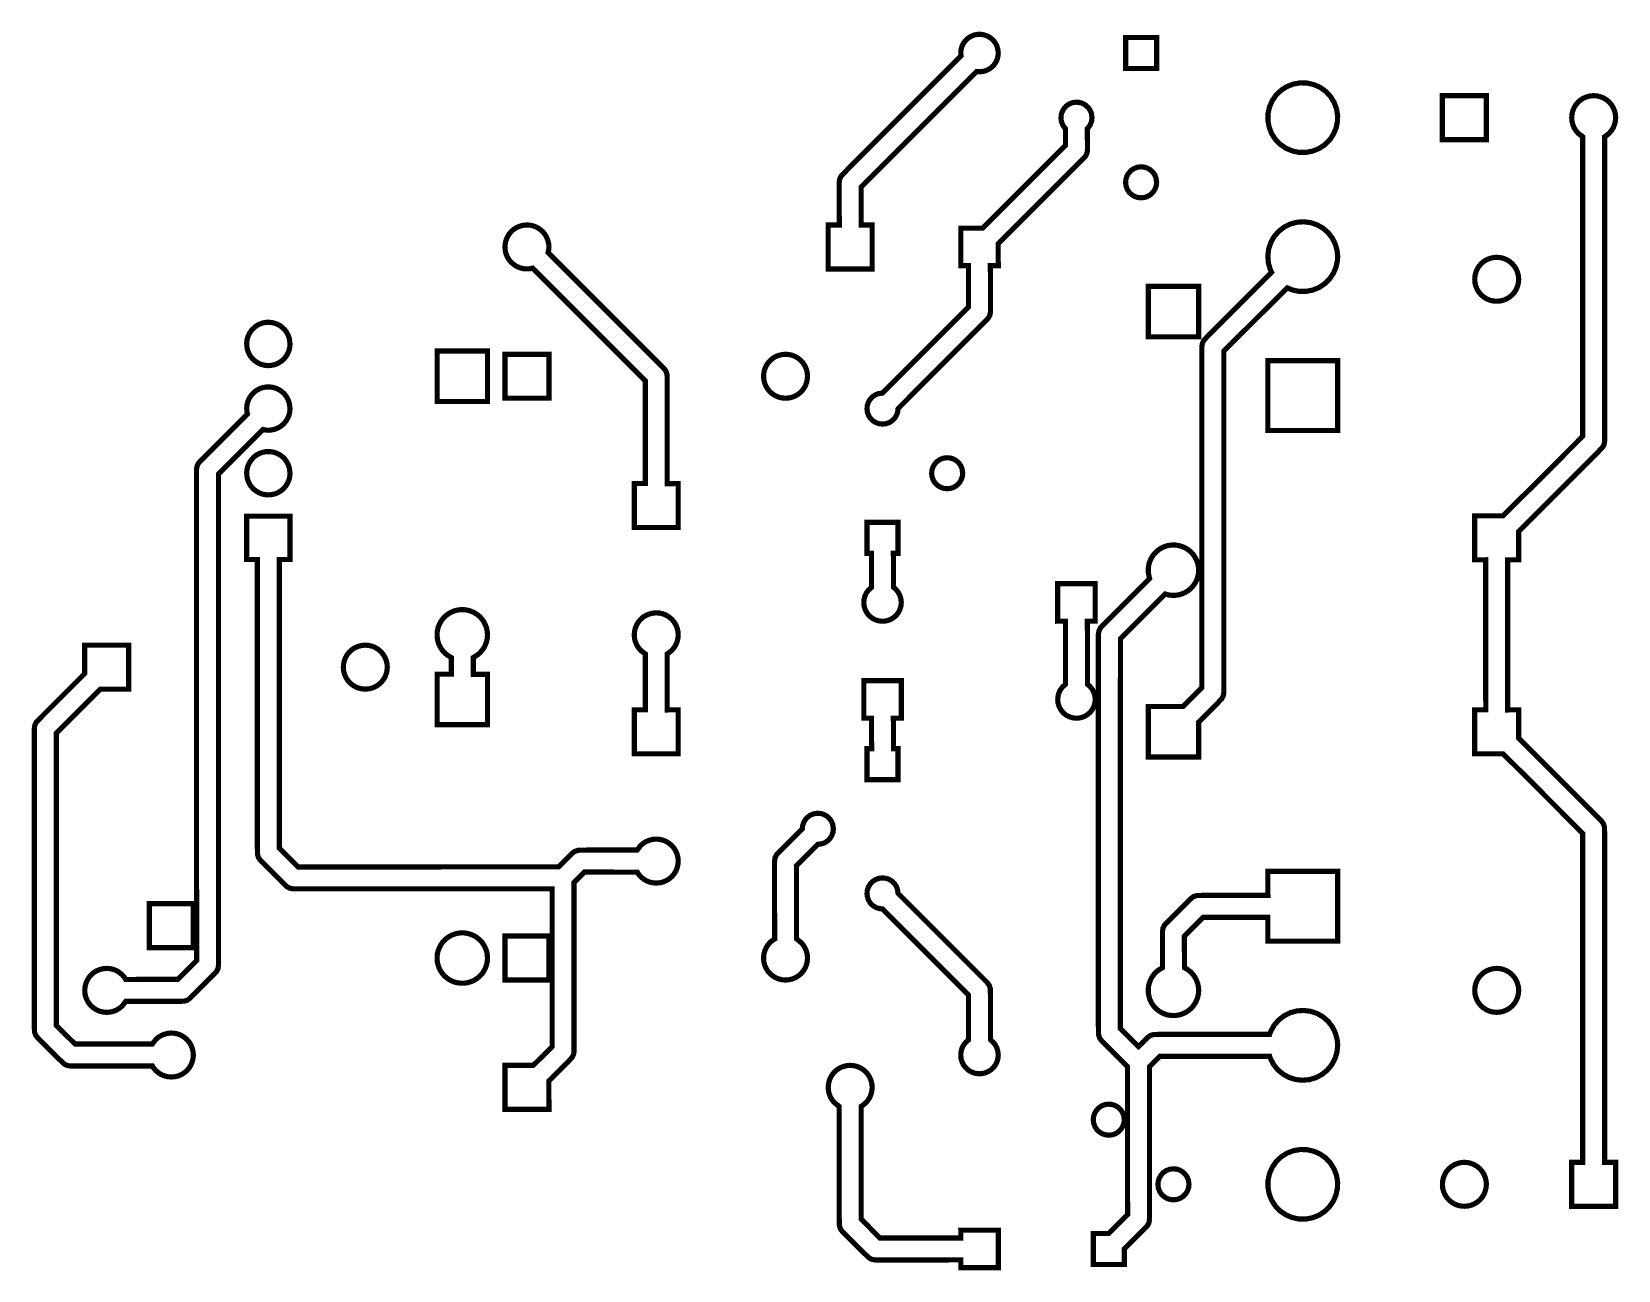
# Model space of a CAD drawing. Extents: x 0.18 to 2.63, y 0.24 to 2.15.
import ezdxf

# ---------------------------------------------------------------- set-up
doc = ezdxf.new("R2010")
doc.units = 0
doc.layers.add('Edge_Bottom', color=17, linetype='CONTINUOUS')

msp = doc.modelspace()

# ---------------------------------------------------------------- linework, layer by layer
at = {"layer": 'Edge_Bottom', "linetype": 'CONTINUOUS', "const_width": 0.008}
for points in [[(1.4157, 1.8534), (1.4275, 1.8534), (1.4274, 1.878), (1.4274, 1.9194), (1.4282, 1.9246), (1.4307, 1.9295), (1.4399, 1.9389), (1.6158, 2.1149), (1.6154, 2.1189), (1.6158, 2.1242), (1.6171, 2.1294), (1.6194, 2.1342), (1.6226, 2.1385), (1.6264, 2.1422), (1.6309, 2.145), (1.6358, 2.1471), (1.641, 2.1482), (1.6464, 2.1483), (1.6516, 2.1474), (1.6566, 2.1456), (1.6612, 2.1429), (1.6653, 2.1395), (1.6686, 2.1353), (1.6711, 2.1306), (1.6727, 2.1255), (1.6734, 2.1194), (1.6729, 2.1141), (1.6714, 2.1089), (1.6691, 2.1042), (1.6659, 2.0999), (1.6619, 2.0963), (1.6574, 2.0935), (1.6525, 2.0915), (1.6472, 2.0905), (1.6419, 2.0905), (1.6398, 2.0908), (1.4613, 1.9123), (1.4614, 1.8532), (1.4784, 1.8534), (1.4784, 1.7854), (1.4104, 1.7854), (1.4104, 1.8534), (1.4157, 1.8534)], [(1.8757, 2.1434), (1.9184, 2.1434), (1.9184, 2.0954), (1.8704, 2.0954), (1.8704, 2.1434), (1.8757, 2.1434)], [(2.1981, 2.014), (2.196, 2.0036), (2.1919, 1.9938), (2.186, 1.9849), (2.1784, 1.9774), (2.1695, 1.9716), (2.1596, 1.9676), (2.1492, 1.9656), (2.1385, 1.9657), (2.1281, 1.9679), (2.1183, 1.9721), (2.1095, 1.9781), (2.1021, 1.9857), (2.0963, 1.9947), (2.0924, 2.0046), (2.0905, 2.015), (2.0907, 2.0257), (2.093, 2.0361), (2.0973, 2.0458), (2.1034, 2.0546), (2.1111, 2.0619), (2.1201, 2.0676), (2.1301, 2.0714), (2.1406, 2.0732), (2.1512, 2.0729), (2.1616, 2.0705), (2.1713, 2.0662), (2.18, 2.06), (2.1872, 2.0522), (2.1928, 2.0431), (2.1966, 2.0332), (2.1983, 2.0226), (2.1981, 2.014)], [(1.8178, 2.0141), (1.816, 2.009), (1.8132, 2.0045), (1.8112, 2.0025), (1.8114, 1.9694), (1.8105, 1.9641), (1.808, 1.9593), (1.7988, 1.9498), (1.6733, 1.8243), (1.6734, 1.7904), (1.6612, 1.7904), (1.6614, 1.766), (1.6614, 1.7194), (1.6605, 1.7141), (1.658, 1.7093), (1.6488, 1.6998), (1.5184, 1.5693), (1.5178, 1.5641), (1.516, 1.559), (1.5132, 1.5545), (1.5095, 1.5507), (1.505, 1.5478), (1.5, 1.546), (1.4947, 1.5454), (1.4894, 1.5459), (1.4844, 1.5475), (1.4798, 1.5503), (1.476, 1.5539), (1.473, 1.5584), (1.4711, 1.5634), (1.4704, 1.5686), (1.4708, 1.5739), (1.4724, 1.579), (1.4751, 1.5836), (1.4787, 1.5875), (1.4831, 1.5905), (1.488, 1.5925), (1.4941, 1.5933), (1.5615, 1.6606), (1.6274, 1.7265), (1.6274, 1.7905), (1.6154, 1.7904), (1.6154, 1.8484), (1.6492, 1.8484), (1.7266, 1.9257), (1.7774, 1.9765), (1.7774, 2.0025), (1.776, 2.0039), (1.773, 2.0084), (1.7711, 2.0134), (1.7704, 2.0186), (1.7708, 2.0239), (1.7724, 2.029), (1.7751, 2.0336), (1.7787, 2.0375), (1.7831, 2.0405), (1.788, 2.0425), (1.7933, 2.0433), (1.7986, 2.043), (1.8037, 2.0415), (1.8083, 2.0389), (1.8123, 2.0353), (1.8154, 2.031), (1.8174, 2.0261), (1.8184, 2.0194), (1.8178, 2.0141)], [(2.3657, 2.0534), (2.4284, 2.0534), (2.4284, 1.9854), (2.3604, 1.9854), (2.3604, 2.0534), (2.3657, 2.0534)], [(2.6279, 2.014), (2.6267, 2.0089), (2.6247, 2.0039), (2.6219, 1.9994), (2.6184, 1.9953), (2.6144, 1.9919), (2.6114, 1.99), (2.6114, 1.5194), (2.6105, 1.5141), (2.608, 1.5093), (2.5988, 1.4998), (2.4783, 1.3792), (2.4784, 1.3354), (2.4612, 1.3354), (2.4614, 1.3107), (2.4614, 1.1032), (2.4784, 1.1034), (2.4784, 1.0595), (2.5318, 1.006), (2.6064, 0.9314), (2.6095, 0.9271), (2.6111, 0.9219), (2.6114, 0.9087), (2.6114, 0.4032), (2.6284, 0.4034), (2.6284, 0.3354), (2.5604, 0.3354), (2.5604, 0.4034), (2.5775, 0.4034), (2.5774, 0.428), (2.5774, 0.9122), (2.4881, 1.0016), (2.4542, 1.0354), (2.4104, 1.0354), (2.4104, 1.1034), (2.4275, 1.1034), (2.4274, 1.128), (2.4274, 1.3355), (2.4104, 1.3354), (2.4104, 1.4034), (2.4542, 1.4034), (2.5078, 1.4568), (2.5774, 1.5265), (2.5774, 1.9899), (2.5704, 1.9952), (2.5669, 1.9993), (2.5641, 2.0038), (2.5621, 2.0087), (2.5608, 2.0139), (2.5604, 2.0192), (2.5608, 2.0245), (2.562, 2.0297), (2.564, 2.0346), (2.5667, 2.0392), (2.5702, 2.0433), (2.5742, 2.0468), (2.5787, 2.0496), (2.5837, 2.0516), (2.5888, 2.0529), (2.5941, 2.0534), (2.5994, 2.053), (2.6046, 2.0518), (2.6096, 2.0498), (2.6141, 2.047), (2.6182, 2.0436), (2.6217, 2.0396), (2.6245, 2.035), (2.6266, 2.0301), (2.6279, 2.025), (2.6284, 2.0194), (2.6279, 2.014)], [(1.9178, 1.9141), (1.916, 1.909), (1.9132, 1.9045), (1.9095, 1.9007), (1.905, 1.8978), (1.9, 1.896), (1.8947, 1.8954), (1.8894, 1.8959), (1.8844, 1.8975), (1.8798, 1.9003), (1.876, 1.9039), (1.873, 1.9084), (1.8711, 1.9134), (1.8704, 1.9186), (1.8708, 1.9239), (1.8724, 1.929), (1.8751, 1.9336), (1.8787, 1.9375), (1.8831, 1.9405), (1.888, 1.9425), (1.8933, 1.9433), (1.8986, 1.943), (1.9037, 1.9415), (1.9083, 1.9389), (1.9123, 1.9353), (1.9154, 1.931), (1.9174, 1.9261), (1.9184, 1.9194), (1.9178, 1.9141)], [(0.9779, 1.814), (0.9771, 1.8106), (1.1564, 1.6314), (1.1595, 1.6271), (1.1611, 1.6219), (1.1614, 1.6087), (1.1614, 1.4532), (1.1784, 1.4534), (1.1784, 1.3854), (1.1104, 1.3854), (1.1104, 1.4534), (1.1275, 1.4534), (1.1274, 1.478), (1.1274, 1.6122), (1.0381, 1.7016), (0.9531, 1.7866), (0.9497, 1.7858), (0.9444, 1.7854), (0.9391, 1.7858), (0.9339, 1.787), (0.929, 1.789), (0.9245, 1.7918), (0.9204, 1.7952), (0.9169, 1.7993), (0.9141, 1.8038), (0.9121, 1.8087), (0.9108, 1.8139), (0.9104, 1.8192), (0.9108, 1.8245), (0.912, 1.8297), (0.914, 1.8346), (0.9167, 1.8392), (0.9202, 1.8433), (0.9242, 1.8468), (0.9287, 1.8496), (0.9337, 1.8516), (0.9388, 1.8529), (0.9441, 1.8534), (0.9494, 1.853), (0.9546, 1.8518), (0.9596, 1.8498), (0.9641, 1.847), (0.9682, 1.8436), (0.9717, 1.8396), (0.9745, 1.835), (0.9766, 1.8301), (0.9779, 1.825), (0.9784, 1.8194), (0.9779, 1.814)], [(2.1981, 1.799), (2.196, 1.7886), (2.1919, 1.7788), (2.186, 1.7699), (2.1784, 1.7624), (2.1695, 1.7566), (2.1596, 1.7526), (2.1492, 1.7506), (2.1385, 1.7507), (2.1281, 1.7529), (2.1203, 1.7561), (2.0282, 1.6641), (2.0224, 1.6583), (2.0223, 1.1303), (2.0215, 1.1251), (2.019, 1.1203), (2.0098, 1.1108), (1.9833, 1.0843), (1.9834, 1.0304), (1.9054, 1.0304), (1.9054, 1.1084), (1.9592, 1.1084), (1.9883, 1.1374), (1.9883, 1.6653), (1.9892, 1.6706), (1.9917, 1.6754), (2.0009, 1.6849), (2.0962, 1.7803), (2.0941, 1.7845), (2.0912, 1.7948), (2.0904, 1.8054), (2.0916, 1.816), (2.0949, 1.8261), (2.1001, 1.8354), (2.1071, 1.8434), (2.1155, 1.85), (2.125, 1.8548), (2.1353, 1.8576), (2.1459, 1.8583), (2.1565, 1.857), (2.1665, 1.8536), (2.1758, 1.8483), (2.1838, 1.8413), (2.1903, 1.8328), (2.1949, 1.8232), (2.1977, 1.8129), (2.1984, 1.8044), (2.1981, 1.799)], [(2.4779, 1.764), (2.4767, 1.7589), (2.4747, 1.7539), (2.4719, 1.7494), (2.4684, 1.7453), (2.4644, 1.7419), (2.4598, 1.7391), (2.4549, 1.737), (2.4497, 1.7358), (2.4444, 1.7354), (2.4391, 1.7358), (2.4339, 1.737), (2.429, 1.739), (2.4245, 1.7418), (2.4204, 1.7452), (2.4169, 1.7493), (2.4141, 1.7538), (2.4121, 1.7587), (2.4108, 1.7639), (2.4104, 1.7692), (2.4108, 1.7745), (2.412, 1.7797), (2.414, 1.7846), (2.4167, 1.7892), (2.4202, 1.7933), (2.4242, 1.7968), (2.4287, 1.7996), (2.4337, 1.8016), (2.4388, 1.8029), (2.4441, 1.8034), (2.4494, 1.803), (2.4546, 1.8018), (2.4596, 1.7998), (2.4641, 1.797), (2.4682, 1.7936), (2.4717, 1.7896), (2.4745, 1.785), (2.4766, 1.7801), (2.4779, 1.775), (2.4784, 1.7694), (2.4779, 1.764)], [(1.9107, 1.7584), (1.9834, 1.7584), (1.9834, 1.6804), (1.9054, 1.6804), (1.9054, 1.7584), (1.9107, 1.7584)], [(0.5775, 1.664), (0.5762, 1.6589), (0.5741, 1.654), (0.5713, 1.6494), (0.5678, 1.6454), (0.5637, 1.642), (0.5592, 1.6393), (0.5542, 1.6373), (0.549, 1.6362), (0.5437, 1.6358), (0.5384, 1.6364), (0.5332, 1.6377), (0.5284, 1.6399), (0.5239, 1.6428), (0.52, 1.6464), (0.5166, 1.6505), (0.514, 1.6552), (0.5121, 1.6601), (0.5111, 1.6654), (0.5109, 1.6707), (0.5115, 1.676), (0.513, 1.6811), (0.5152, 1.6859), (0.5182, 1.6903), (0.5219, 1.6942), (0.5261, 1.6975), (0.5308, 1.7), (0.5358, 1.7018), (0.541, 1.7027), (0.5464, 1.7028), (0.5516, 1.7021), (0.5567, 1.7005), (0.5615, 1.6982), (0.5659, 1.6951), (0.5697, 1.6914), (0.5728, 1.6871), (0.5753, 1.6823), (0.5769, 1.6773), (0.5779, 1.6694), (0.5775, 1.664)], [(0.8107, 1.6584), (0.8834, 1.6584), (0.8834, 1.5804), (0.8054, 1.5804), (0.8054, 1.6584), (0.8107, 1.6584)], [(0.9157, 1.6534), (0.9784, 1.6534), (0.9784, 1.5854), (0.9104, 1.5854), (0.9104, 1.6534), (0.9157, 1.6534)], [(1.3779, 1.614), (1.3767, 1.6089), (1.3747, 1.6039), (1.3719, 1.5994), (1.3684, 1.5953), (1.3644, 1.5919), (1.3598, 1.5891), (1.3549, 1.587), (1.3497, 1.5858), (1.3444, 1.5854), (1.3391, 1.5858), (1.3339, 1.587), (1.329, 1.589), (1.3245, 1.5918), (1.3204, 1.5952), (1.3169, 1.5993), (1.3141, 1.6038), (1.3121, 1.6087), (1.3108, 1.6139), (1.3104, 1.6192), (1.3108, 1.6245), (1.312, 1.6297), (1.314, 1.6346), (1.3167, 1.6392), (1.3202, 1.6433), (1.3242, 1.6468), (1.3287, 1.6496), (1.3337, 1.6516), (1.3388, 1.6529), (1.3441, 1.6534), (1.3494, 1.653), (1.3546, 1.6518), (1.3596, 1.6498), (1.3641, 1.647), (1.3682, 1.6436), (1.3717, 1.6396), (1.3745, 1.635), (1.3766, 1.6301), (1.3779, 1.625), (1.3784, 1.6194), (1.3779, 1.614)], [(2.0957, 1.6434), (2.1984, 1.6434), (2.1984, 1.5354), (2.0904, 1.5354), (2.0904, 1.6434), (2.0957, 1.6434)], [(0.5775, 1.564), (0.5762, 1.5589), (0.5741, 1.554), (0.5713, 1.5494), (0.5678, 1.5454), (0.5637, 1.542), (0.5592, 1.5393), (0.5542, 1.5373), (0.549, 1.5362), (0.5437, 1.5358), (0.5384, 1.5364), (0.536, 1.537), (0.4674, 1.4684), (0.4673, 0.7083), (0.4665, 0.7031), (0.464, 0.6983), (0.4548, 0.6888), (0.4234, 0.6573), (0.4191, 0.6542), (0.4139, 0.6526), (0.4007, 0.6524), (0.3239, 0.6524), (0.3184, 0.6453), (0.3144, 0.6419), (0.3098, 0.6391), (0.3049, 0.637), (0.2997, 0.6358), (0.2944, 0.6354), (0.2891, 0.6358), (0.2839, 0.637), (0.279, 0.639), (0.2745, 0.6418), (0.2704, 0.6452), (0.2669, 0.6493), (0.2641, 0.6538), (0.2621, 0.6587), (0.2608, 0.6639), (0.2604, 0.6692), (0.2608, 0.6745), (0.262, 0.6797), (0.264, 0.6846), (0.2667, 0.6892), (0.2702, 0.6933), (0.2742, 0.6968), (0.2787, 0.6996), (0.2837, 0.7016), (0.2888, 0.7029), (0.2941, 0.7034), (0.2994, 0.703), (0.3046, 0.7018), (0.3096, 0.6998), (0.3141, 0.697), (0.3182, 0.6936), (0.3217, 0.6896), (0.3237, 0.6863), (0.4042, 0.6864), (0.4334, 0.7154), (0.4333, 1.4753), (0.4342, 1.4806), (0.4367, 1.4854), (0.4459, 1.4949), (0.512, 1.561), (0.5111, 1.5654), (0.5109, 1.5707), (0.5115, 1.576), (0.513, 1.5811), (0.5152, 1.5859), (0.5182, 1.5903), (0.5219, 1.5942), (0.5261, 1.5975), (0.5308, 1.6), (0.5358, 1.6018), (0.541, 1.6027), (0.5464, 1.6028), (0.5516, 1.6021), (0.5567, 1.6005), (0.5615, 1.5982), (0.5659, 1.5951), (0.5697, 1.5914), (0.5728, 1.5871), (0.5753, 1.5823), (0.5769, 1.5773), (0.5779, 1.5694), (0.5775, 1.564)], [(0.5775, 1.464), (0.5762, 1.4589), (0.5741, 1.454), (0.5713, 1.4494), (0.5678, 1.4454), (0.5637, 1.442), (0.5592, 1.4393), (0.5542, 1.4373), (0.549, 1.4362), (0.5437, 1.4358), (0.5384, 1.4364), (0.5332, 1.4377), (0.5284, 1.4399), (0.5239, 1.4428), (0.52, 1.4464), (0.5166, 1.4505), (0.514, 1.4552), (0.5121, 1.4601), (0.5111, 1.4654), (0.5109, 1.4707), (0.5115, 1.476), (0.513, 1.4811), (0.5152, 1.4859), (0.5182, 1.4903), (0.5219, 1.4942), (0.5261, 1.4975), (0.5308, 1.5), (0.5358, 1.5018), (0.541, 1.5027), (0.5464, 1.5028), (0.5516, 1.5021), (0.5567, 1.5005), (0.5615, 1.4982), (0.5659, 1.4951), (0.5697, 1.4914), (0.5728, 1.4871), (0.5753, 1.4823), (0.5769, 1.4773), (0.5779, 1.4694), (0.5775, 1.464)], [(1.6178, 1.4641), (1.616, 1.459), (1.6132, 1.4545), (1.6095, 1.4507), (1.605, 1.4478), (1.6, 1.446), (1.5947, 1.4454), (1.5894, 1.4459), (1.5844, 1.4475), (1.5798, 1.4503), (1.576, 1.4539), (1.573, 1.4584), (1.5711, 1.4634), (1.5704, 1.4686), (1.5708, 1.4739), (1.5724, 1.479), (1.5751, 1.4836), (1.5787, 1.4875), (1.5831, 1.4905), (1.588, 1.4925), (1.5933, 1.4933), (1.5986, 1.493), (1.6037, 1.4915), (1.6083, 1.4889), (1.6123, 1.4853), (1.6154, 1.481), (1.6174, 1.4761), (1.6184, 1.4694), (1.6178, 1.4641)], [(0.9157, 0.5534), (0.9542, 0.5534), (0.9834, 0.5824), (0.9833, 0.8265), (0.9417, 0.8264), (0.5833, 0.8264), (0.5781, 0.8272), (0.5733, 0.8297), (0.5638, 0.8389), (0.5323, 0.8703), (0.5292, 0.8746), (0.5276, 0.8799), (0.5274, 0.893), (0.5274, 1.3359), (0.5108, 1.3358), (0.5108, 1.4029), (0.5779, 1.4029), (0.5779, 1.3358), (0.5614, 1.3358), (0.5614, 0.8895), (0.5904, 0.8603), (0.9932, 0.8604), (1.0143, 0.8814), (1.0186, 0.8845), (1.0238, 0.8861), (1.037, 0.8864), (1.1148, 0.8864), (1.1202, 0.8933), (1.1242, 0.8968), (1.1287, 0.8996), (1.1337, 0.9016), (1.1388, 0.9029), (1.1441, 0.9034), (1.1494, 0.903), (1.1546, 0.9018), (1.1596, 0.8998), (1.1641, 0.897), (1.1682, 0.8936), (1.1717, 0.8896), (1.1745, 0.885), (1.1766, 0.8801), (1.1779, 0.875), (1.1784, 0.8694), (1.1779, 0.864), (1.1767, 0.8589), (1.1747, 0.8539), (1.1719, 0.8494), (1.1684, 0.8453), (1.1644, 0.8419), (1.1598, 0.8391), (1.1549, 0.837), (1.1497, 0.8358), (1.1444, 0.8354), (1.1391, 0.8358), (1.1339, 0.837), (1.129, 0.839), (1.1245, 0.8418), (1.1204, 0.8452), (1.1169, 0.8493), (1.1151, 0.8523), (1.0484, 0.8524), (1.0332, 0.8524), (1.0173, 0.8362), (1.0173, 0.7207), (1.0173, 0.5753), (1.0165, 0.5701), (1.014, 0.5653), (1.0048, 0.5558), (0.9783, 0.5293), (0.9784, 0.4854), (0.9104, 0.4854), (0.9104, 0.5534), (0.9157, 0.5534)], [(1.4757, 1.3934), (1.5184, 1.3934), (1.5184, 1.3454), (1.5112, 1.3454), (1.5114, 1.3214), (1.5114, 1.2929), (1.5153, 1.2895), (1.5186, 1.2853), (1.5211, 1.2806), (1.5227, 1.2755), (1.5234, 1.2694), (1.5229, 1.2641), (1.5214, 1.2589), (1.5191, 1.2542), (1.5159, 1.2499), (1.5119, 1.2463), (1.5074, 1.2435), (1.5025, 1.2415), (1.4972, 1.2405), (1.4919, 1.2405), (1.4867, 1.2414), (1.4817, 1.2433), (1.4771, 1.246), (1.4732, 1.2496), (1.4699, 1.2538), (1.4675, 1.2585), (1.4659, 1.2636), (1.4654, 1.2689), (1.4658, 1.2742), (1.4671, 1.2794), (1.4694, 1.2842), (1.4726, 1.2885), (1.4774, 1.2928), (1.4774, 1.3455), (1.4704, 1.3454), (1.4704, 1.3934), (1.4757, 1.3934)], [(1.8257, 0.2934), (1.8442, 0.2934), (1.8735, 0.3225), (1.8733, 0.3793), (1.8733, 0.5515), (1.8406, 0.5841), (1.8333, 0.5914), (1.8302, 0.5956), (1.8286, 0.6009), (1.8283, 0.614), (1.8283, 1.2203), (1.8292, 1.2256), (1.8317, 1.2304), (1.8409, 1.2399), (1.9075, 1.3065), (1.9057, 1.3142), (1.9054, 1.3195), (1.9057, 1.3248), (1.9068, 1.33), (1.9087, 1.335), (1.9111, 1.3398), (1.9142, 1.3441), (1.9179, 1.348), (1.922, 1.3513), (1.9266, 1.3541), (1.9315, 1.3562), (1.9366, 1.3576), (1.9419, 1.3583), (1.9472, 1.3583), (1.9525, 1.3575), (1.9576, 1.356), (1.9625, 1.3539), (1.967, 1.3511), (1.9712, 1.3477), (1.9748, 1.3438), (1.9778, 1.3394), (1.9802, 1.3346), (1.982, 1.3296), (1.983, 1.3244), (1.9834, 1.3194), (1.983, 1.314), (1.9819, 1.3088), (1.9801, 1.3038), (1.9777, 1.2991), (1.9746, 1.2947), (1.9709, 1.2908), (1.9668, 1.2875), (1.9623, 1.2847), (1.9574, 1.2826), (1.9522, 1.2812), (1.9469, 1.2804), (1.9416, 1.2805), (1.9363, 1.2812), (1.9317, 1.2825), (1.8885, 1.2395), (1.8625, 1.2134), (1.8623, 1.1297), (1.8623, 0.6105), (1.8903, 0.5825), (1.9043, 0.5964), (1.9086, 0.5995), (1.9138, 0.6011), (1.927, 0.6014), (2.0932, 0.6014), (2.0949, 0.6061), (2.1001, 0.6154), (2.1071, 0.6234), (2.1155, 0.63), (2.125, 0.6348), (2.1353, 0.6376), (2.1459, 0.6383), (2.1565, 0.637), (2.1665, 0.6336), (2.1758, 0.6283), (2.1838, 0.6213), (2.1903, 0.6128), (2.1949, 0.6032), (2.1977, 0.5929), (2.1984, 0.5844), (2.1973, 0.5738), (2.1942, 0.5636), (2.1891, 0.5542), (2.1824, 0.546), (2.1741, 0.5393), (2.1647, 0.5343), (2.1545, 0.5313), (2.1438, 0.5304), (2.1333, 0.5315), (2.1231, 0.5347), (2.1138, 0.5399), (2.1056, 0.5467), (2.099, 0.555), (2.0941, 0.5645), (2.0931, 0.5675), (2.075, 0.5674), (1.9232, 0.5674), (1.9073, 0.5512), (1.9073, 0.4357), (1.9073, 0.3153), (1.9065, 0.3101), (1.904, 0.3053), (1.8948, 0.2958), (1.8683, 0.2693), (1.8684, 0.2454), (1.8204, 0.2454), (1.8204, 0.2934), (1.8257, 0.2934)], [(1.8229, 1.1141), (1.8214, 1.1089), (1.8191, 1.1042), (1.8159, 1.0999), (1.8119, 1.0963), (1.8074, 1.0935), (1.8025, 1.0915), (1.7972, 1.0905), (1.7919, 1.0905), (1.7867, 1.0914), (1.7817, 1.0933), (1.7771, 1.096), (1.7732, 1.0996), (1.7699, 1.1038), (1.7675, 1.1085), (1.7659, 1.1136), (1.7654, 1.1189), (1.7658, 1.1242), (1.7671, 1.1294), (1.7694, 1.1342), (1.7726, 1.1385), (1.7774, 1.1428), (1.7774, 1.2405), (1.7654, 1.2404), (1.7654, 1.2984), (1.8234, 1.2984), (1.8234, 1.2404), (1.8112, 1.2404), (1.8114, 1.216), (1.8114, 1.1429), (1.8153, 1.1395), (1.8186, 1.1353), (1.8211, 1.1306), (1.8227, 1.1255), (1.8234, 1.1194), (1.8229, 1.1141)], [(0.883, 1.214), (0.8819, 1.2088), (0.8801, 1.2038), (0.8777, 1.1991), (0.8746, 1.1947), (0.8709, 1.1908), (0.8668, 1.1875), (0.8615, 1.1844), (0.8614, 1.1582), (0.8834, 1.1584), (0.8834, 1.0804), (0.8054, 1.0804), (0.8054, 1.1584), (0.8275, 1.1584), (0.8274, 1.1842), (0.8218, 1.1876), (0.8177, 1.1909), (0.814, 1.1948), (0.811, 1.1992), (0.8085, 1.2039), (0.8068, 1.209), (0.8057, 1.2142), (0.8054, 1.2195), (0.8057, 1.2248), (0.8068, 1.23), (0.8087, 1.235), (0.8111, 1.2398), (0.8142, 1.2441), (0.8179, 1.248), (0.822, 1.2513), (0.8266, 1.2541), (0.8315, 1.2562), (0.8366, 1.2576), (0.8419, 1.2583), (0.8472, 1.2583), (0.8525, 1.2575), (0.8576, 1.256), (0.8625, 1.2539), (0.867, 1.2511), (0.8712, 1.2477), (0.8748, 1.2438), (0.8778, 1.2394), (0.8802, 1.2346), (0.882, 1.2296), (0.883, 1.2244), (0.8834, 1.2194), (0.883, 1.214)], [(1.1779, 1.214), (1.1767, 1.2089), (1.1747, 1.2039), (1.1719, 1.1994), (1.1684, 1.1953), (1.1644, 1.1919), (1.1614, 1.19), (1.1614, 1.1032), (1.1784, 1.1034), (1.1784, 1.0354), (1.1104, 1.0354), (1.1104, 1.1034), (1.1275, 1.1034), (1.1274, 1.128), (1.1274, 1.1899), (1.1204, 1.1952), (1.1169, 1.1993), (1.1141, 1.2038), (1.1121, 1.2087), (1.1108, 1.2139), (1.1104, 1.2192), (1.1108, 1.2245), (1.112, 1.2297), (1.114, 1.2346), (1.1167, 1.2392), (1.1202, 1.2433), (1.1242, 1.2468), (1.1287, 1.2496), (1.1337, 1.2516), (1.1388, 1.2529), (1.1441, 1.2534), (1.1494, 1.253), (1.1546, 1.2518), (1.1596, 1.2498), (1.1641, 1.247), (1.1682, 1.2436), (1.1717, 1.2396), (1.1745, 1.235), (1.1766, 1.2301), (1.1779, 1.225), (1.1784, 1.2194), (1.1779, 1.214)], [(0.2657, 1.2034), (0.3284, 1.2034), (0.3284, 1.1354), (0.2845, 1.1354), (0.231, 1.0819), (0.2165, 1.0674), (0.2164, 0.9197), (0.2164, 0.6152), (0.2455, 0.5863), (0.3649, 0.5864), (0.3702, 0.5933), (0.3742, 0.5968), (0.3787, 0.5996), (0.3837, 0.6016), (0.3888, 0.6029), (0.3941, 0.6034), (0.3994, 0.603), (0.4046, 0.6018), (0.4096, 0.5998), (0.4141, 0.597), (0.4182, 0.5936), (0.4217, 0.5896), (0.4245, 0.585), (0.4266, 0.5801), (0.4279, 0.575), (0.4284, 0.5694), (0.4279, 0.564), (0.4267, 0.5589), (0.4247, 0.5539), (0.4219, 0.5494), (0.4184, 0.5453), (0.4144, 0.5419), (0.4098, 0.5391), (0.4049, 0.537), (0.3997, 0.5358), (0.3944, 0.5354), (0.3891, 0.5358), (0.3839, 0.537), (0.379, 0.539), (0.3745, 0.5418), (0.3704, 0.5452), (0.3669, 0.5493), (0.3651, 0.5523), (0.2984, 0.5524), (0.2384, 0.5524), (0.2331, 0.5532), (0.2283, 0.5557), (0.2188, 0.5649), (0.1874, 0.5963), (0.1842, 0.6006), (0.1826, 0.6058), (0.1824, 0.619), (0.1824, 1.0744), (0.1832, 1.0796), (0.1857, 1.0845), (0.1949, 1.0939), (0.2603, 1.1593), (0.2604, 1.2034), (0.2657, 1.2034)], [(0.7279, 1.164), (0.7267, 1.1589), (0.7247, 1.1539), (0.7219, 1.1494), (0.7184, 1.1453), (0.7144, 1.1419), (0.7098, 1.1391), (0.7049, 1.137), (0.6997, 1.1358), (0.6944, 1.1354), (0.6891, 1.1358), (0.6839, 1.137), (0.679, 1.139), (0.6745, 1.1418), (0.6704, 1.1452), (0.6669, 1.1493), (0.6641, 1.1538), (0.6621, 1.1587), (0.6608, 1.1639), (0.6604, 1.1692), (0.6608, 1.1745), (0.662, 1.1797), (0.664, 1.1846), (0.6667, 1.1892), (0.6702, 1.1933), (0.6742, 1.1968), (0.6787, 1.1996), (0.6837, 1.2016), (0.6888, 1.2029), (0.6941, 1.2034), (0.6994, 1.203), (0.7046, 1.2018), (0.7096, 1.1998), (0.7141, 1.197), (0.7182, 1.1936), (0.7217, 1.1896), (0.7245, 1.185), (0.7266, 1.1801), (0.7279, 1.175), (0.7284, 1.1694), (0.7279, 1.164)], [(1.4757, 1.0434), (1.4775, 1.0434), (1.4774, 1.0674), (1.4774, 1.0905), (1.4654, 1.0904), (1.4654, 1.1484), (1.5234, 1.1484), (1.5234, 1.0904), (1.5112, 1.0904), (1.5114, 1.066), (1.5114, 1.0432), (1.5184, 1.0434), (1.5184, 0.9954), (1.4704, 0.9954), (1.4704, 1.0434), (1.4757, 1.0434)], [(1.4178, 0.9141), (1.416, 0.909), (1.4132, 0.9045), (1.4095, 0.9007), (1.405, 0.8978), (1.4, 0.896), (1.3946, 0.8954), (1.3612, 0.8622), (1.3614, 0.8054), (1.3614, 0.7489), (1.3682, 0.7436), (1.3717, 0.7396), (1.3745, 0.735), (1.3766, 0.7301), (1.3779, 0.725), (1.3784, 0.7194), (1.3779, 0.714), (1.3767, 0.7089), (1.3747, 0.7039), (1.3719, 0.6994), (1.3684, 0.6953), (1.3644, 0.6919), (1.3598, 0.6891), (1.3549, 0.687), (1.3497, 0.6858), (1.3444, 0.6854), (1.3391, 0.6858), (1.3339, 0.687), (1.329, 0.689), (1.3245, 0.6918), (1.3204, 0.6952), (1.3169, 0.6993), (1.3141, 0.7038), (1.3121, 0.7087), (1.3108, 0.7139), (1.3104, 0.7192), (1.3108, 0.7245), (1.312, 0.7297), (1.314, 0.7346), (1.3167, 0.7392), (1.3202, 0.7433), (1.3242, 0.7468), (1.3275, 0.7488), (1.3274, 0.7994), (1.3274, 0.8694), (1.3282, 0.8746), (1.3307, 0.8795), (1.3399, 0.8889), (1.3704, 0.9194), (1.3708, 0.9239), (1.3724, 0.929), (1.3751, 0.9336), (1.3787, 0.9375), (1.3831, 0.9405), (1.388, 0.9425), (1.3933, 0.9433), (1.3986, 0.943), (1.4037, 0.9415), (1.4083, 0.9389), (1.4123, 0.9353), (1.4154, 0.931), (1.4174, 0.9261), (1.4184, 0.9194), (1.4178, 0.9141)], [(1.4942, 0.7954), (1.4894, 0.7959), (1.4844, 0.7975), (1.4798, 0.8003), (1.476, 0.8039), (1.473, 0.8084), (1.4711, 0.8134), (1.4704, 0.8186), (1.4708, 0.8239), (1.4724, 0.829), (1.4751, 0.8336), (1.4787, 0.8375), (1.4831, 0.8405), (1.488, 0.8425), (1.4933, 0.8433), (1.4986, 0.843), (1.5037, 0.8415), (1.5083, 0.8389), (1.5123, 0.8353), (1.5154, 0.831), (1.5174, 0.8261), (1.5184, 0.8194), (1.6564, 0.6814), (1.6595, 0.6771), (1.6611, 0.6719), (1.6614, 0.6587), (1.6614, 0.5929), (1.6653, 0.5895), (1.6686, 0.5853), (1.6711, 0.5806), (1.6727, 0.5755), (1.6734, 0.5694), (1.6729, 0.5641), (1.6714, 0.5589), (1.6691, 0.5542), (1.6659, 0.5499), (1.6619, 0.5463), (1.6574, 0.5435), (1.6525, 0.5415), (1.6472, 0.5405), (1.6419, 0.5405), (1.6367, 0.5414), (1.6317, 0.5433), (1.6271, 0.546), (1.6232, 0.5496), (1.6199, 0.5538), (1.6175, 0.5585), (1.6159, 0.5636), (1.6154, 0.5689), (1.6158, 0.5742), (1.6171, 0.5794), (1.6194, 0.5842), (1.6226, 0.5885), (1.6274, 0.5928), (1.6274, 0.6622), (1.5381, 0.7516), (1.4943, 0.7953), (1.4942, 0.7954)], [(2.0957, 0.8534), (2.1984, 0.8534), (2.1984, 0.7454), (2.0904, 0.7454), (2.0904, 0.7825), (2.059, 0.7824), (1.9905, 0.7824), (1.9613, 0.7533), (1.9614, 0.7045), (1.967, 0.7011), (1.9712, 0.6977), (1.9748, 0.6938), (1.9778, 0.6894), (1.9802, 0.6846), (1.982, 0.6796), (1.983, 0.6744), (1.9834, 0.6694), (1.983, 0.664), (1.9819, 0.6588), (1.9801, 0.6538), (1.9777, 0.6491), (1.9746, 0.6447), (1.9709, 0.6408), (1.9668, 0.6375), (1.9623, 0.6347), (1.9574, 0.6326), (1.9522, 0.6312), (1.9469, 0.6304), (1.9416, 0.6305), (1.9363, 0.6312), (1.9312, 0.6326), (1.9263, 0.6348), (1.9218, 0.6376), (1.9177, 0.6409), (1.914, 0.6448), (1.911, 0.6492), (1.9085, 0.6539), (1.9068, 0.659), (1.9057, 0.6642), (1.9054, 0.6695), (1.9057, 0.6748), (1.9068, 0.68), (1.9087, 0.685), (1.9111, 0.6898), (1.9142, 0.6941), (1.9179, 0.698), (1.922, 0.7013), (1.9274, 0.7044), (1.9274, 0.7604), (1.9282, 0.7656), (1.9307, 0.7705), (1.9399, 0.7799), (1.9713, 0.8114), (1.9756, 0.8145), (1.9808, 0.8161), (1.994, 0.8164), (2.0905, 0.8164), (2.0904, 0.8467), (2.0904, 0.8534), (2.0957, 0.8534)], [(0.3657, 0.8034), (0.4284, 0.8034), (0.4284, 0.7354), (0.3604, 0.7354), (0.3604, 0.8034), (0.3657, 0.8034)], [(0.883, 0.714), (0.8819, 0.7088), (0.8801, 0.7038), (0.8777, 0.6991), (0.8746, 0.6947), (0.8709, 0.6908), (0.8668, 0.6875), (0.8623, 0.6847), (0.8574, 0.6826), (0.8522, 0.6812), (0.8469, 0.6804), (0.8416, 0.6805), (0.8363, 0.6812), (0.8312, 0.6826), (0.8263, 0.6848), (0.8218, 0.6876), (0.8177, 0.6909), (0.814, 0.6948), (0.811, 0.6992), (0.8085, 0.7039), (0.8068, 0.709), (0.8057, 0.7142), (0.8054, 0.7195), (0.8057, 0.7248), (0.8068, 0.73), (0.8087, 0.735), (0.8111, 0.7398), (0.8142, 0.7441), (0.8179, 0.748), (0.822, 0.7513), (0.8266, 0.7541), (0.8315, 0.7562), (0.8366, 0.7576), (0.8419, 0.7583), (0.8472, 0.7583), (0.8525, 0.7575), (0.8576, 0.756), (0.8625, 0.7539), (0.867, 0.7511), (0.8712, 0.7477), (0.8748, 0.7438), (0.8778, 0.7394), (0.8802, 0.7346), (0.882, 0.7296), (0.883, 0.7244), (0.8834, 0.7194), (0.883, 0.714)], [(0.9157, 0.7534), (0.9784, 0.7534), (0.9784, 0.6854), (0.9104, 0.6854), (0.9104, 0.7534), (0.9157, 0.7534)], [(2.4779, 0.664), (2.4767, 0.6589), (2.4747, 0.6539), (2.4719, 0.6494), (2.4684, 0.6453), (2.4644, 0.6419), (2.4598, 0.6391), (2.4549, 0.637), (2.4497, 0.6358), (2.4444, 0.6354), (2.4391, 0.6358), (2.4339, 0.637), (2.429, 0.639), (2.4245, 0.6418), (2.4204, 0.6452), (2.4169, 0.6493), (2.4141, 0.6538), (2.4121, 0.6587), (2.4108, 0.6639), (2.4104, 0.6692), (2.4108, 0.6745), (2.412, 0.6797), (2.414, 0.6846), (2.4167, 0.6892), (2.4202, 0.6933), (2.4242, 0.6968), (2.4287, 0.6996), (2.4337, 0.7016), (2.4388, 0.7029), (2.4441, 0.7034), (2.4494, 0.703), (2.4546, 0.7018), (2.4596, 0.6998), (2.4641, 0.697), (2.4682, 0.6936), (2.4717, 0.6896), (2.4745, 0.685), (2.4766, 0.6801), (2.4779, 0.675), (2.4784, 0.6694), (2.4779, 0.664)], [(1.4779, 0.514), (1.4767, 0.5089), (1.4747, 0.5039), (1.4719, 0.4994), (1.4684, 0.4953), (1.4644, 0.4919), (1.4614, 0.49), (1.4614, 0.3155), (1.4904, 0.2863), (1.6155, 0.2864), (1.6154, 0.2984), (1.6734, 0.2984), (1.6734, 0.2404), (1.6154, 0.2404), (1.6154, 0.2525), (1.591, 0.2524), (1.4833, 0.2524), (1.4781, 0.2532), (1.4733, 0.2557), (1.4638, 0.2649), (1.4323, 0.2963), (1.4292, 0.3006), (1.4276, 0.3058), (1.4274, 0.319), (1.4274, 0.4898), (1.4204, 0.4952), (1.4169, 0.4993), (1.4141, 0.5038), (1.4121, 0.5087), (1.4108, 0.5139), (1.4104, 0.5192), (1.4108, 0.5245), (1.412, 0.5297), (1.414, 0.5346), (1.4167, 0.5392), (1.4202, 0.5433), (1.4242, 0.5468), (1.4287, 0.5496), (1.4337, 0.5516), (1.4388, 0.5529), (1.4441, 0.5534), (1.4494, 0.553), (1.4546, 0.5518), (1.4596, 0.5498), (1.4641, 0.547), (1.4682, 0.5436), (1.4717, 0.5396), (1.4745, 0.535), (1.4766, 0.5301), (1.4779, 0.525), (1.4784, 0.5194), (1.4779, 0.514)], [(1.8678, 0.4641), (1.866, 0.459), (1.8632, 0.4545), (1.8595, 0.4507), (1.855, 0.4478), (1.85, 0.446), (1.8447, 0.4454), (1.8394, 0.4459), (1.8344, 0.4475), (1.8298, 0.4503), (1.826, 0.4539), (1.823, 0.4584), (1.8211, 0.4634), (1.8204, 0.4686), (1.8208, 0.4739), (1.8224, 0.479), (1.8251, 0.4836), (1.8287, 0.4875), (1.8331, 0.4905), (1.838, 0.4925), (1.8433, 0.4933), (1.8486, 0.493), (1.8537, 0.4915), (1.8583, 0.4889), (1.8623, 0.4853), (1.8654, 0.481), (1.8674, 0.4761), (1.8684, 0.4694), (1.8678, 0.4641)], [(2.1981, 0.364), (2.196, 0.3536), (2.1919, 0.3438), (2.186, 0.3349), (2.1784, 0.3274), (2.1695, 0.3216), (2.1596, 0.3176), (2.1492, 0.3156), (2.1385, 0.3157), (2.1281, 0.3179), (2.1183, 0.3221), (2.1095, 0.3281), (2.1021, 0.3357), (2.0963, 0.3447), (2.0924, 0.3546), (2.0905, 0.365), (2.0907, 0.3757), (2.093, 0.3861), (2.0973, 0.3958), (2.1034, 0.4046), (2.1111, 0.4119), (2.1201, 0.4176), (2.1301, 0.4214), (2.1406, 0.4232), (2.1512, 0.4229), (2.1616, 0.4205), (2.1713, 0.4162), (2.18, 0.41), (2.1872, 0.4022), (2.1928, 0.3931), (2.1966, 0.3832), (2.1983, 0.3726), (2.1981, 0.364)], [(1.9678, 0.3641), (1.966, 0.359), (1.9632, 0.3545), (1.9595, 0.3507), (1.955, 0.3478), (1.95, 0.346), (1.9447, 0.3454), (1.9394, 0.3459), (1.9344, 0.3475), (1.9298, 0.3503), (1.926, 0.3539), (1.923, 0.3584), (1.9211, 0.3634), (1.9204, 0.3686), (1.9208, 0.3739), (1.9224, 0.379), (1.9251, 0.3836), (1.9287, 0.3875), (1.9331, 0.3905), (1.938, 0.3925), (1.9433, 0.3933), (1.9486, 0.393), (1.9537, 0.3915), (1.9583, 0.3889), (1.9623, 0.3853), (1.9654, 0.381), (1.9674, 0.3761), (1.9684, 0.3694), (1.9678, 0.3641)], [(2.4279, 0.364), (2.4267, 0.3589), (2.4247, 0.3539), (2.4219, 0.3494), (2.4184, 0.3453), (2.4144, 0.3419), (2.4098, 0.3391), (2.4049, 0.337), (2.3997, 0.3358), (2.3944, 0.3354), (2.3891, 0.3358), (2.3839, 0.337), (2.379, 0.339), (2.3745, 0.3418), (2.3704, 0.3452), (2.3669, 0.3493), (2.3641, 0.3538), (2.3621, 0.3587), (2.3608, 0.3639), (2.3604, 0.3692), (2.3608, 0.3745), (2.362, 0.3797), (2.364, 0.3846), (2.3667, 0.3892), (2.3702, 0.3933), (2.3742, 0.3968), (2.3787, 0.3996), (2.3837, 0.4016), (2.3888, 0.4029), (2.3941, 0.4034), (2.3994, 0.403), (2.4046, 0.4018), (2.4096, 0.3998), (2.4141, 0.397), (2.4182, 0.3936), (2.4217, 0.3896), (2.4245, 0.385), (2.4266, 0.3801), (2.4279, 0.375), (2.4284, 0.3694), (2.4279, 0.364)]]:
    msp.add_lwpolyline(points, dxfattribs=at)

doc.saveas('drawing.dxf')
